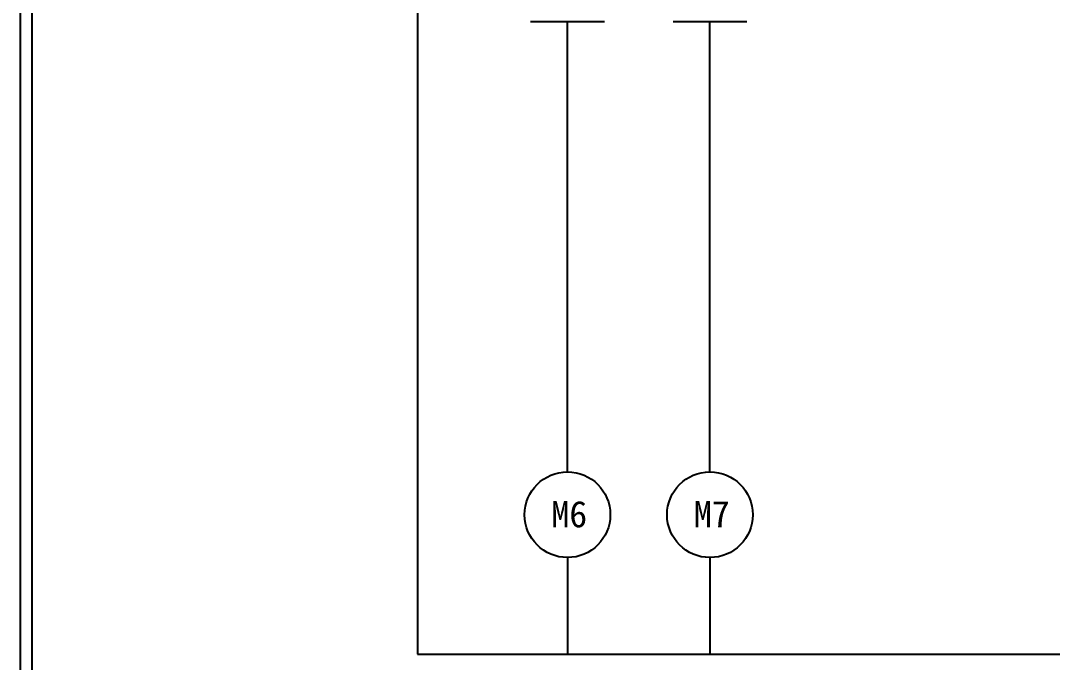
# Model space of a CAD drawing. Extents: x 10 to 297, y 3 to 207.
# Drawn here: x 10 to 121.7, y 48 to 117.5 of the extents above; entities that cross this region are included whole.
import ezdxf
from ezdxf.enums import TextEntityAlignment as Align

# ---------------------------------------------------------------- set-up
doc = ezdxf.new("R2010")
doc.units = 0
doc.layers.get('0').update_dxf_attribs({"linetype": 'CONTINUOUS'})
doc.layers.add('圖框層', color=7, linetype='CONTINUOUS')
doc.layers.add('標尺寸層', color=3, linetype='CONTINUOUS')

msp = doc.modelspace()

# ---------------------------------------------------------------- linework, layer by layer
for p, q in [((69.2, 68.65), (69.2, 117.42)), ((84.63, 68.65), (84.63, 117.42)), ((69.2, 59.37), (69.2, 48.91)), ((84.63, 59.37), (84.63, 48.91)), ((52.98, 48.91), (291.46, 48.91))]:
    msp.add_line(p, q)
for centre in [(69.2, 64.01), (84.63, 64.01)]:
    msp.add_circle(centre, 4.64)
at = {"layer": '圖框層', "color": 7}
for p, q in [((10, 3), (10, 206.97)), ((11.25, 4.25), (11.25, 205.72))]:
    msp.add_line(p, q, dxfattribs=at)
at = {"layer": '標尺寸層', "color": 7}
for p, q in [((52.98, 129.12), (52.98, 48.91)), ((65.2, 117.42), (73.2, 117.42)), ((80.63, 117.42), (88.63, 117.42))]:
    msp.add_line(p, q, dxfattribs=at)

# ---------------------------------------------------------------- texts
at = {"color": 7}
for s, p in [('M6', (69.4, 64.07)), ('M7', (84.83, 64.07))]:
    msp.add_text(s, height=2.856, dxfattribs=at).set_placement(p, align=Align.MIDDLE_CENTER)

doc.saveas('drawing.dxf')
